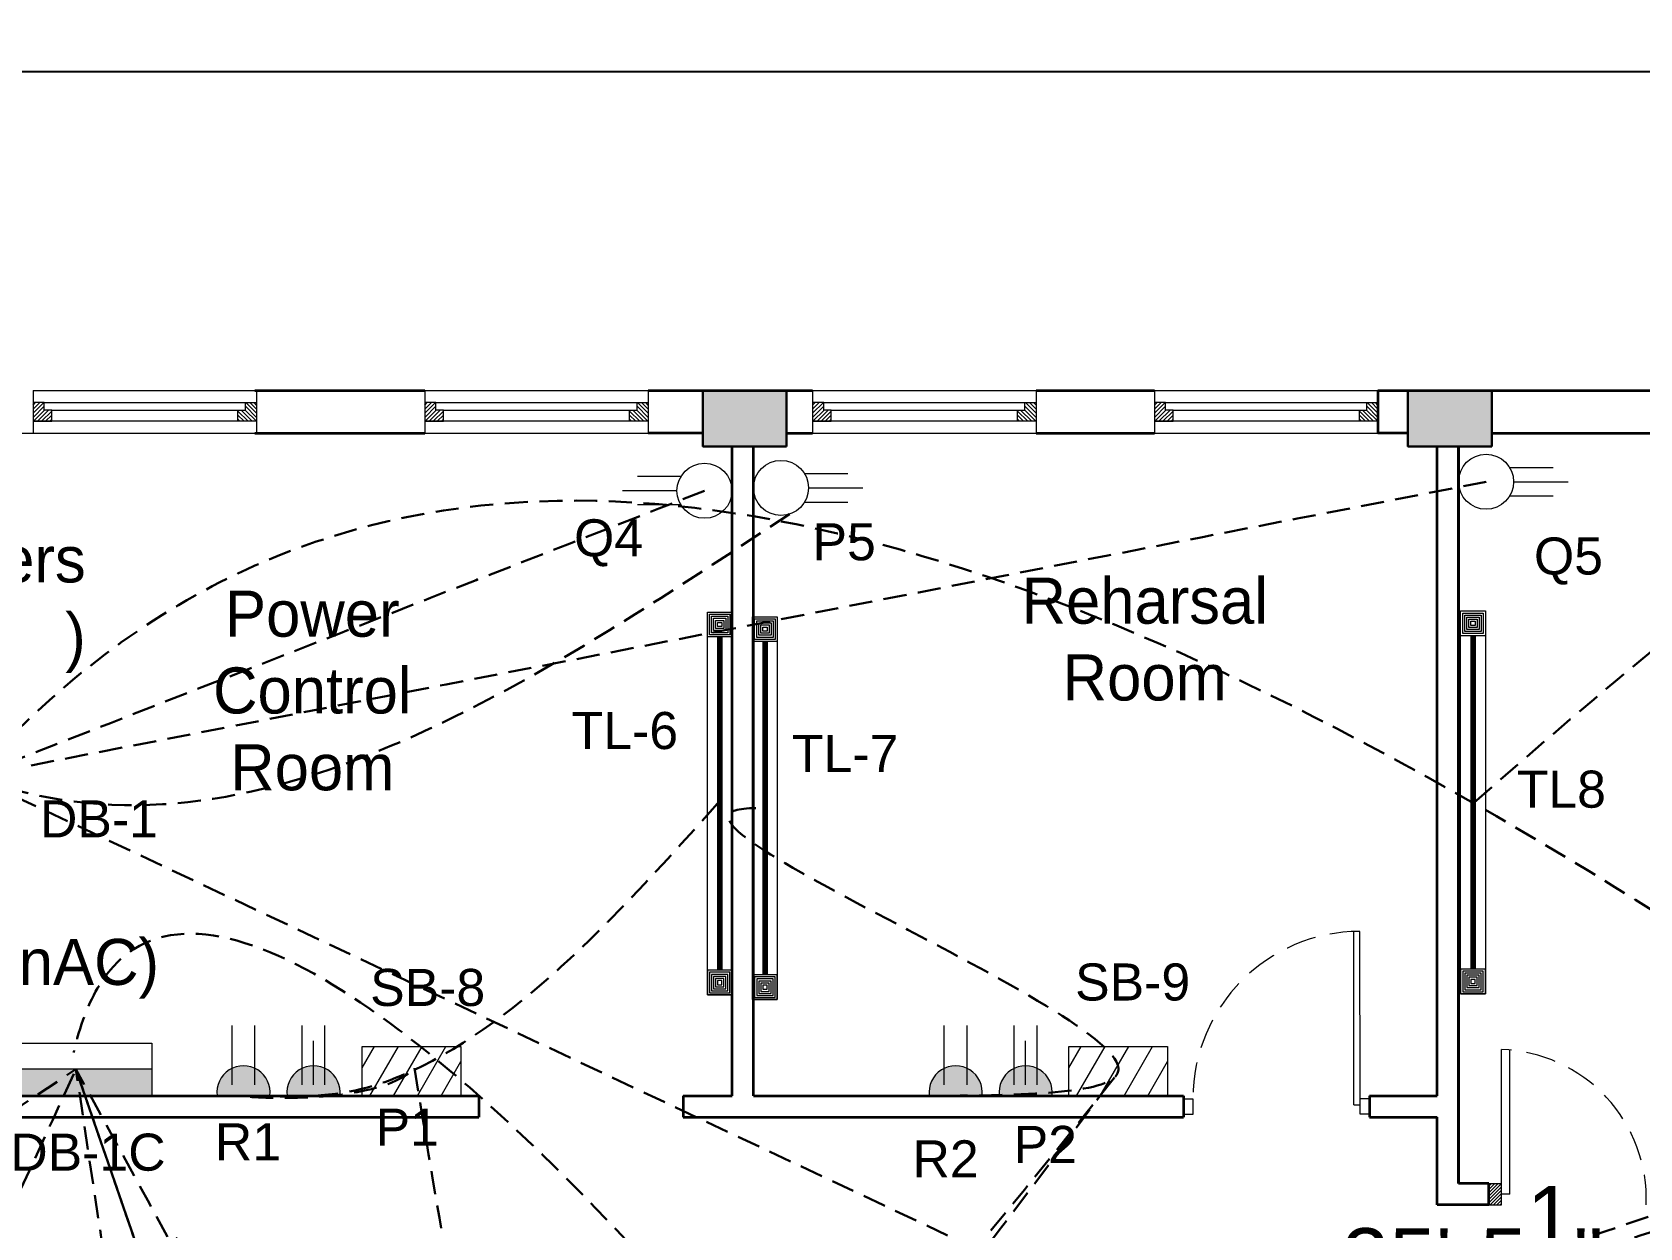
# Model space of a CAD drawing. Header units: inches. Extents: x 845 to 17085, y 908 to 10810.
# Drawn here: x 5218.9 to 5479.2, y 4104 to 4297.5 of the extents above; entities that cross this region are included whole.
import ezdxf

# ---------------------------------------------------------------- set-up
doc = ezdxf.new("R2010")
doc.units = ezdxf.units.IN
doc.header["$LTSCALE"] = 15
doc.header["$MEASUREMENT"] = 0
for name, pattern in [('ACAD_ISO04W100', [30.5, 24, -3, 0.5, -3]), ('CENTER2', [1.125, 0.75, -0.125, 0.125, -0.125]), ('CONTINUA', [0]), ('DASHED2', [0.375, 0.25, -0.125]), ('HIDDEN', [0.375, 0.25, -0.125])]:
    doc.linetypes.add(name, pattern=pattern)
for name, color, linetype, lineweight in [('.15', 4, 'Continuous', 15), ('c1', 21, 'Continuous', 30), ('E. Fixture', 6, 'Continuous', 20), ('GRID', 8, 'ACAD_ISO04W100', 5), ('HATCH', 251, 'Continuous', 5), ('humans', 7, 'Continuous', 15), ('L-TXT', 255, 'Continuous', 9), ('PDF_Layer1', 1, 'Continuous', 18), ('SLD', 140, 'Continuous', 9), ('wall 1', 1, 'Continuous', 35), ('WIND & DOOR', 160, 'Continuous', 9), ('window and door', 170, 'Continuous', 9)]:
    doc.layers.add(name, color=color, linetype=linetype, lineweight=lineweight)
for name, color, linetype in [('DB cable', 141, 'HIDDEN'), ('dimension', 7, 'Continuous'), ('MEUBLE', 55, 'Continuous'), ('SB cable', 58, 'CENTER2'), ('Text', 255, 'Continuous')]:
    doc.layers.add(name, color=color, linetype=linetype)
doc.layers.add('door and window', color=7, linetype='Continuous', lineweight=25, true_color=0x0609c1)
doc.styles.add('ROMANS', font='ROMANS')
doc.styles.get("Standard").update_dxf_attribs({"font": 'arial.ttf'})
doc.dimstyles.get("Standard").update_dxf_attribs({"dimtxt": 9.75, "dimasz": 6.25, "dimexe": 0.18, "dimexo": 0.0625, "dimgap": 0.09, "dimtad": 0, "dimdec": 1, "dimzin": 0, "dimdsep": 46, "dimlunit": 4, "dimtxsty": 'Standard', "dimblk": 'ARCHTICK', "dimcen": 0.09, "dimadec": 0, "dimazin": 0, "dimtfac": 1, "dimtdec": 1, "dimtofl": 0, "dimtmove": 0, "dimatfit": 3, "dimldrblk": 'ARCHTICK', "dimfxl": 1, "dimtolj": 1, "dimtzin": 0, "dimlwd": 25, "dimarcsym": 0})

# ---------------------------------------------------------------- blocks, each defined once
blk = doc.blocks.new('05')
at = {"layer": 'E. Fixture'}
blk.add_hatch(color=256, dxfattribs=at).paths.add_polyline_path([(27124.32238466969, -3822.558064193767), (27124.32238466969, -3814.558064193769, 1.138441978113043)])
for p, q in [((27124.32238466969, -3822.558064193769), (27124.32238466969, -3814.558064193769)), ((27122.65102251557, -3816.832463298529), (27113.66786581746, -3816.832463298529)), ((27122.65102251557, -3820.283665089007), (27113.66786581746, -3820.283665089007)), ((27122.65102251557, -3818.558064193768), (27115.97039609485, -3818.558064193768))]:
    blk.add_line(p, q, dxfattribs=at)
blk.add_arc((27123.80228765426, -3818.558064193768), 4.033670897018604, 82.59172132670682, 277.4082786732857, dxfattribs=at)
blk = doc.blocks.new('10')
at = {"layer": 'E. Fixture'}
blk.add_hatch(color=256, dxfattribs=at).paths.add_polyline_path([(27132.13129973475, -3831.376300118904), (27132.13129973475, -3823.376300118906, 1.138441978113043)])
for p, q in [((27132.13129973475, -3831.376300118906), (27132.13129973475, -3823.376300118906)), ((27130.45993758063, -3825.650699223666), (27121.47678088253, -3825.650699223666)), ((27130.45993758063, -3829.101901014144), (27121.47678088253, -3829.101901014144))]:
    blk.add_line(p, q, dxfattribs=at)
blk.add_arc((27131.61120271932, -3827.376300118905), 4.033670897018604, 82.59172132670682, 277.4082786732856, dxfattribs=at)
blk = doc.blocks.new('oo')
at = {"layer": 'E. Fixture', "lineweight": 15}
for p, q in [((755.2265564501672, 589.0984068058151), (809.1816122235127, 589.0984068058151)), ((755.2265564501672, 589.0317345255226), (809.1816122235127, 589.0317345255226)), ((755.2265564501672, 588.9650622452373), (809.1816122235127, 588.9650622452373)), ((755.2265564501672, 588.8983899649593), (809.1816122235127, 588.8983899649593)), ((755.2265564501672, 588.7650454043887), (809.1816122235127, 588.7650454043887)), ((755.2265564501672, 588.6317008438182), (809.1816122235127, 588.6317008438255)), ((755.2265564501672, 588.5650285635329), (809.1816122235127, 588.5650285635329)), ((755.2265564501672, 588.4983562832476), (809.1816122235127, 588.4983562832476)), ((755.2265564501672, 588.4316840029696), (809.1816122235127, 588.4316840029696)), ((755.2265564501672, 588.4316840029696), (809.1816122235127, 588.4316840029696))]:
    blk.add_line(p, q, dxfattribs=at)
at = {"layer": 'E. Fixture', "color": 5, "lineweight": 15}
blk.add_lwpolyline([(751.2262196331089, 590.7652138129179), (813.181949040571, 590.7652138129179), (813.181949040571, 586.7648769958596), (751.2262196331089, 586.7648769958596), (751.2262196331089, 590.7652138129179)], dxfattribs=at)
at = {"layer": 'HATCH', "lineweight": 15}
for points in [[(751.2262196331089, 590.7652138129179), (755.2265564501818, 590.7652138129179), (755.2265564501818, 586.7648769958596), (751.2262196331089, 586.7648769958596)], [(751.5595810345208, 590.431852411506), (754.8931950487408, 590.431852411506), (754.8931950487408, 587.0982383972787), (751.5595810345208, 587.0982383972787)], [(751.8929424359326, 590.0984910100724), (754.5598336473145, 590.0984910100724), (754.5598336473145, 587.4315997987051), (751.8929424359326, 587.4315997987051)], [(752.226303837359, 589.7651296086606), (754.2264722458881, 589.7651296086606), (754.2264722458881, 587.7649612001169), (752.226303837359, 587.7649612001169)], [(752.5596652387853, 589.4317682072342), (753.8931108444763, 589.4317682072342), (753.8931108444763, 588.0983226015505), (752.5596652387853, 588.0983226015505)], [(752.8930266402263, 589.0984068058078), (753.5597494430644, 589.0984068058078), (753.5597494430644, 588.4316840029696), (752.8930266402263, 588.4316840029696)], [(813.181949040571, 590.7652138129179), (809.1816122235273, 590.7652138129179), (809.1816122235273, 586.7648769958596), (813.181949040571, 586.7648769958596)], [(812.8485876391592, 590.431852411506), (809.5149736249391, 590.431852411506), (809.5149736249391, 587.0982383972787), (812.8485876391592, 587.0982383972787)], [(812.5152262377474, 590.0984910100797), (809.8483350263509, 590.0984910100797), (809.8483350263509, 587.4315997987051), (812.5152262377474, 587.4315997987051)], [(812.181864836321, 589.7651296086606), (810.1816964277773, 589.7651296086606), (810.1816964277773, 587.7649612001169), (812.181864836321, 587.7649612001169)], [(811.8485034348946, 589.4317682072342), (810.5150578292037, 589.4317682072342), (810.5150578292037, 588.0983226015505), (811.8485034348946, 588.0983226015505)], [(811.5151420334828, 589.0984068058078), (810.8484192306155, 589.0984068058078), (810.8484192306155, 588.4316840029696), (811.5151420334828, 588.4316840029696)]]:
    blk.add_lwpolyline(points, close=True, dxfattribs=at)
blk = doc.blocks.new('2')
at = {"layer": 'E. Fixture'}
blk.add_hatch(color=256, dxfattribs=at).paths.add_polyline_path([(27131.11392727495, -3604.571431913901), (27131.11392727495, -3606.152493673828), (27140.34048977496, -3606.152493673828), (27140.34048977495, -3604.5714319139)])
blk.add_line((27140.34048977495, -3604.571431913901), (27131.11392727495, -3604.571431913901), dxfattribs=at)
blk.add_lwpolyline([(27131.11392727495, -3602.990370153973), (27140.34048977495, -3602.990370153973), (27140.34048977495, -3606.152493673828), (27131.11392727495, -3606.152493673828), (27131.11392727495, -3602.990370153973)], dxfattribs=at)
blk = doc.blocks.new('_ArchTick')
at = {"layer": 'GRID', "color": 0, "const_width": 0.15}
blk.add_lwpolyline([(-0.5, -0.5), (0.5, 0.5)], dxfattribs=at)
blk = doc.blocks.new('*D182')
at = {"layer": 'Defpoints', "color": 0, "linetype": 'ByBlock', "lineweight": 30, "transparency": 16777216}
for p in [(5664.797372687485, 4099.072745807728), (5239.510787530257, 4080.663084863107), (5664.797372687485, 4080.663084862813)]:
    blk.add_point(p, dxfattribs=at)
at = {"layer": 'humans', "color": 0, "linetype": 'ByBlock', "lineweight": -2, "transparency": 16777216}
for p, q in [((5239.510787530257, 4080.725584863107), (5239.510787530257, 4099.252745807728)), ((5664.797372687485, 4080.725584862813), (5664.797372687485, 4099.252745807728))]:
    blk.add_line(p, q, dxfattribs=at)
at = {"layer": 'humans', "color": 0, "linetype": 'Continuous', "lineweight": 25, "transparency": 16777216}
for p, q in [((5239.510787530257, 4099.072745807728), (5431.765990067944, 4099.072745807728)), ((5664.797372687485, 4099.072745807728), (5472.542170149799, 4099.072745807728))]:
    blk.add_line(p, q, dxfattribs=at)
at = {"layer": 'humans', "color": 0, "linetype": 'ByBlock', "lineweight": 25, "transparency": 16777216, "xscale": 6.25, "yscale": 6.25, "zscale": 6.25, "rotation": 180}
blk.add_blockref('_ArchTick', (5239.510787530257, 4099.072745807728), dxfattribs=at)
at = {"layer": 'humans', "color": 0, "linetype": 'ByBlock', "lineweight": 25, "transparency": 16777216, "xscale": 6.25, "yscale": 6.25, "zscale": 6.25}
blk.add_blockref('_ArchTick', (5664.797372687485, 4099.072745807728), dxfattribs=at)
at = {"layer": 'humans', "color": 0, "linetype": 'ByBlock', "transparency": 16777216, "insert": (5452.154080108871, 4099.072745807728), "char_height": 9.75, "attachment_point": 5}
blk.add_mtext('\\A1;35\'-5{\\H1x;\\S1/2;}"', dxfattribs=at)
blk = doc.blocks.new('*D331')
at = {"layer": 'Defpoints', "color": 0, "linetype": 'DASHED2', "lineweight": 211, "transparency": 16777216}
for p in [(5671.719011352289, 4291.095823149), (4447.800114597589, 4239.513721575561), (5671.719011352289, 4239.513721575561), (4819.317334876429, 1356.906131641336), (4865.817334876427, 1356.906131641336), (4865.817334876427, 1021.906131641336)]:
    blk.add_point(p, dxfattribs=at)
at = {"layer": 'dimension', "color": 0, "linetype": 'DASHED2', "lineweight": -2, "transparency": 16777216}
for p, q in [((4865.754834876427, 1356.906131641336), (4819.137334876428, 1356.906131641336)), ((4865.754834876427, 1021.906131641336), (4819.137334876428, 1021.906131641336))]:
    blk.add_line(p, q, dxfattribs=at)
at = {"layer": 'dimension', "color": 0, "linetype": 'Continuous', "lineweight": 25, "transparency": 16777216}
for p, q in [((4819.317334876429, 1356.906131641336), (4819.317334876429, 1210.113457698635)), ((4819.317334876429, 1021.906131641336), (4819.317334876429, 1168.698805584037))]:
    blk.add_line(p, q, dxfattribs=at)
at = {"layer": 'L-TXT', "color": 0, "linetype": 'DASHED2', "lineweight": -2, "transparency": 16777216}
for p, q in [((4447.800114597589, 4239.576221575561), (4447.800114597589, 4291.275823149001)), ((5671.719011352289, 4239.576221575561), (5671.719011352289, 4291.275823149001))]:
    blk.add_line(p, q, dxfattribs=at)
at = {"layer": 'L-TXT', "color": 0, "linetype": 'Continuous', "lineweight": 25, "transparency": 16777216}
for p, q in [((4447.800114597589, 4291.095823149), (5048.067329004953, 4291.095823149)), ((5671.719011352289, 4291.095823149), (5071.451796944926, 4291.095823149))]:
    blk.add_line(p, q, dxfattribs=at)
at = {"layer": 'dimension', "color": 0, "linetype": 'DASHED2', "lineweight": 25, "transparency": 16777216, "xscale": 6.25, "yscale": 6.25, "zscale": 6.25}
for p, rotation in [((4819.317334876429, 1356.906131641336), 90), ((4819.317334876429, 1021.906131641336), 270)]:
    blk.add_blockref('_ArchTick', p, dxfattribs=dict(at, rotation=rotation))
at = {"layer": 'L-TXT', "color": 0, "linetype": 'DASHED2', "lineweight": 25, "transparency": 16777216, "xscale": 6.25, "yscale": 6.25, "zscale": 6.25, "rotation": 180}
blk.add_blockref('_ArchTick', (4447.800114597589, 4291.095823149), dxfattribs=at)
at = {"layer": 'L-TXT', "color": 0, "linetype": 'DASHED2', "lineweight": 25, "transparency": 16777216, "xscale": 6.25, "yscale": 6.25, "zscale": 6.25}
blk.add_blockref('_ArchTick', (5671.719011352289, 4291.095823149), dxfattribs=at)
at = {"layer": 'dimension', "color": 0, "linetype": 'DASHED2', "lineweight": 30, "transparency": 16777216, "insert": (4819.317334876428, 1189.406131641334), "char_height": 9.75, "attachment_point": 5, "rotation": 90}
blk.add_mtext('\\A1;27\'-11"', dxfattribs=at)
at = {"layer": 'L-TXT', "color": 0, "linetype": 'DASHED2', "lineweight": 211, "transparency": 16777216, "insert": (5059.759562974939, 4291.095823149), "char_height": 9.75, "attachment_point": 5}
blk.add_mtext("\\A1;102'", dxfattribs=at)

msp = doc.modelspace()

# ---------------------------------------------------------------- hatches: boundary and pattern name
at = {"layer": 'E. Fixture', "lineweight": 5}
h = msp.add_hatch(dxfattribs=at)
h.set_pattern_fill('ANSI31', color=256, scale=26.66891211378243, angle=15, style=0)
h.set_pattern_definition([(59.99999999999999, (-65559.22430504394, 11563.66221707609), (-2.886994422728766, 1.666807007111402), [])])
h.paths.add_polyline_path([(5272.327255767055, 4125.371638960776), (5288.328603035332, 4125.371638960776), (5288.328603035332, 4133.372312594911), (5272.327255767055, 4133.372312594911)])
h = msp.add_hatch(dxfattribs=at)
h.set_pattern_fill('ANSI31', color=256, scale=26.66891211378243, angle=15, style=0)
h.set_pattern_definition([(59.99999999999999, (-65444.81151123986, 11563.6622170758), (-2.886994422728766, 1.666807007111402), [])])
h.paths.add_polyline_path([(5386.740049571131, 4125.371638960488), (5402.741396839408, 4125.371638960488), (5402.741396839408, 4133.372312594623), (5386.740049571131, 4133.372312594623)])
at = {"layer": 'HATCH'}
h = msp.add_hatch(color=256, dxfattribs=at)
h.dxf.hatch_style = 1
h.paths.add_polyline_path([(5341.058011350544, 4239.513721630138), (5341.058011350544, 4230.466905406127), (5327.487787014498, 4230.466905406127), (5327.487787014498, 4239.513721630138)])
h = msp.add_hatch(color=256, dxfattribs=at)
h.dxf.hatch_style = 1
h.paths.add_polyline_path([(5455.21546868395, 4239.513721630138), (5455.21546868395, 4230.466905406108), (5441.645244347905, 4230.466905406108), (5441.645244347905, 4239.513721630138)])
at = {"layer": 'window and door', "linetype": 'ByBlock', "true_color": 0x000000}
h = msp.add_hatch(dxfattribs=at)
h.set_pattern_fill('ANSI31', color=18, scale=0.1206242163204573, angle=180)
h.set_pattern_definition([(225, (-70711.04934921736, 1758473.594195646), (0.2708090892402391, -0.2708090892402391), [])])
h.paths.add_polyline_path([(5503.647872274184, 4107.731765287376), (5503.647872274184, 4108.071472834647), (5503.647872274184, 4111.128840760792), (5505.694775689985, 4111.128840760792), (5505.694775689985, 4107.731765287376)])
h.paths.add_polyline_path([(5454.738643587394, 4107.731765287376), (5454.738643587394, 4111.128840760792), (5456.785547004045, 4111.128840760792), (5456.785547004045, 4110.789133213295), (5456.785547003385, 4107.731765287376)])

# ---------------------------------------------------------------- linework, layer by layer
at = {"layer": '.15', "lineweight": 15}
for p, q in [((5219.058556261278, 4239.513721575599), (5255.245821157437, 4239.513721575599)), ((5282.465315781492, 4239.513721575561), (5318.65258067765, 4239.513721575561)), ((5345.264173416589, 4239.513721575579), (5381.451438312729, 4239.513721575579)), ((5400.608928985068, 4239.513721575579), (5436.796193881227, 4239.513721575579)), ((5219.058556261278, 4232.577829137192), (5255.245821157437, 4232.577829137192)), ((5282.465315781492, 4232.577829137135), (5318.65258067765, 4232.577829137135)), ((5345.264173416589, 4232.577829137173), (5381.451438312729, 4232.577829137173)), ((5400.608928985068, 4232.577829137173), (5436.796193881227, 4232.577829137173))]:
    msp.add_line(p, q, dxfattribs=at)
at = {"layer": 'c1'}
for points in [[(5341.058011350544, 4230.46690535155), (5341.058011350544, 4239.513721575579), (5327.487787014498, 4239.513721575579), (5327.487787014498, 4230.46690535155)], [(5455.21546868395, 4230.46690535155), (5455.21546868395, 4239.513721575561), (5441.645244347905, 4239.513721575561), (5441.645244347905, 4230.46690535155)]]:
    msp.add_lwpolyline(points, close=True, dxfattribs=at)
at = {"layer": 'DB cable', "linetype": 'DASHED2', "lineweight": 30}
for points in [[(5650.372229608, 4033.677064592338), (5209.403291107988, 4176.980985369832), (5208.135154206099, 4175.542452351583)], [(5454.299868457143, 4224.7377781373), (5209.403291107988, 4177.022423379912)], [(5327.76049886057, 4223.283210690869), (5209.403291107988, 4177.022423379942)], [(5341.506904220426, 4219.505439159919), (5209.403291107988, 4177.022423379942), (5208.959305258349, 4177.189852398191)], [(4696.990732636628, 3940.100968406285), (5057.529391817506, 4141.112125796899), (5394.333081858512, 3994.448640701963), (5225.989336758597, 4133.873198637477), (5225.621385130563, 4132.377949104008)], [(5603.048192235827, 4188.957522473549), (5306.103779301065, 4047.068118780893), (5306.201524043136, 4047.39345561133), (5305.575394218727, 4047.66306989472)], [(5504.548370313464, 4038.134047616006), (5208.959305258349, 4177.189852398191)], [(5603.048192300907, 4147.342167896537), (5307.361855095367, 4047.043232858485)], [(4539.588003487159, 3463.744222635231), (4592.29614883672, 3629.80592049326), (4713.539363090231, 3760.409762518948), (5225.98934107485, 4129.65666641266)], [(4803.174142742341, 3318.920476671409), (5052.785505816029, 3318.920476671412), (5265.67342861237, 3319.528628983081), (5376.590643753542, 3740.682463686281), (5225.989346247858, 4129.656677665888)], [(4803.417840499139, 3465.4186031491), (5050.917785003896, 3463.274360090209), (5269.028430367961, 3463.274360090213), (5225.989336758612, 4129.656678925287)], [(4803.66142726545, 3609.739606582697), (5051.16142726545, 3609.739606582698), (5267.160654060584, 3606.09482844703), (5225.989346247858, 4129.656677665891)], [(4940.096247995919, 3989.538054285362), (5050.75737508418, 3867.404727126486), (5157.160473647944, 3989.538054285303), (5225.989346247858, 4129.656677665891)], [(5541.649666558462, 3492.68825635703), (5613.182774914849, 3798.975234205519), (5387.529603728123, 3804.957429580968), (5225.98934107485, 4129.65666641266)], [(5280.828603184474, 4129.823519753791), (5306.654896568863, 4047.256997453173), (5394.740723159457, 4129.371975768569)], [(5394.124199910858, 4128.344079735457), (5306.1037793003, 4047.068118780631), (5302.978729091989, 4045.716671106966)], [(5519.375799087288, 4115.653353254296), (5306.1037793003, 4047.068118780631)]]:
    msp.add_spline(points, degree=3, dxfattribs=at)
at = {"layer": 'DB cable', "color": 6, "linetype": 'DASHED2', "lineweight": 30}
msp.add_spline([(4514.446749591894, 3664.236563132788), (5660.973942841961, 3625.078435706844), (5306.654899619447, 4047.256997048538), (4795.796339263346, 4047.25699704366), (5209.403291107988, 4177.919272156167)], degree=3, dxfattribs=at)
at = {"layer": 'door and window', "color": 18, "lineweight": 0, "true_color": 0x000000}
for p, q in [((5432.905834416468, 4123.911327327079), (5432.862813933665, 4151.955437872743)), ((5433.900594375506, 4124.915542662166), (5433.859083898396, 4151.975313506111)), ((5432.905834416468, 4123.911327327079), (5433.900594375506, 4123.911327327079))]:
    msp.add_line(p, q, dxfattribs=at)
msp.add_lwpolyline([(5433.900594375506, 4124.915542662166), (5435.414859105384, 4124.915542662166), (5435.414859105384, 4122.411142227193), (5433.900594375506, 4122.411142227193)], close=True, dxfattribs=at)
at = {"layer": 'E. Fixture', "lineweight": 5}
for p, q in [((5458.164078153342, 4227.038773061311), (5465.14262897765, 4227.038773061311)), ((5323.896289164371, 4225.58420561488), (5316.917738340063, 4225.58420561488)), ((5344.006620799983, 4226.049411364756), (5350.985171624291, 4226.049411364756)), ((5458.756851480553, 4224.737778129318), (5467.568490300233, 4224.73777813038)), ((5323.303515837159, 4223.283210682887), (5314.49187701748, 4223.28321068395)), ((5344.599394127195, 4223.748416432762), (5353.411032946874, 4223.748416433825)), ((5458.164078153342, 4222.436783199453), (5465.14262897765, 4222.436783199453)), ((5323.896289164371, 4220.982215753023), (5316.917738340063, 4220.982215753023)), ((5344.006620799983, 4221.447421502898), (5350.985171624291, 4221.447421502898))]:
    msp.add_line(p, q, dxfattribs=at)
for points in [[(5272.32725573638, 4133.372312594911), (5288.328603004642, 4133.372312594911), (5288.328603004642, 4125.371638960776), (5272.32725573638, 4125.371638960776)], [(5386.740049540455, 4133.372312594623), (5402.741396808718, 4133.372312594623), (5402.741396808718, 4125.371638960488), (5386.740049540455, 4125.371638960488)]]:
    msp.add_lwpolyline(points, close=True, dxfattribs=at)
for centre in [(5327.76049886057, 4223.283210690869), (5340.142411103784, 4223.748416440744), (5454.299868457143, 4224.7377781373)]:
    msp.add_circle(centre, 4.45698302341043, dxfattribs=at)
at = {"layer": 'HATCH', "lineweight": 0}
for p, q in [((5219.058556261278, 4237.140104282807), (5219.472030038924, 4237.553578060321)), ((5219.058556261278, 4236.478151281959), (5220.133983039755, 4237.553578060321)), ((5219.058556261278, 4235.816198281127), (5220.79593604049, 4237.553578060321)), ((5255.245821157437, 4235.816198281127), (5253.50844137813, 4237.553578060321)), ((5255.245821157437, 4236.478151281959), (5254.17039437896, 4237.553578060321)), ((5255.245821157437, 4237.140104282807), (5254.83234737979, 4237.553578060321)), ((5282.465315781492, 4237.140104282752), (5282.878789559138, 4237.553578060284)), ((5282.465315781492, 4236.478151281902), (5283.540742559968, 4237.553578060284)), ((5282.465315781492, 4235.816198281072), (5284.202695560705, 4237.553578060284)), ((5318.65258067765, 4235.816198281072), (5316.915200898343, 4237.553578060284)), ((5318.65258067765, 4236.478151281902), (5317.577153899173, 4237.553578060284)), ((5318.65258067765, 4237.140104282752), (5318.239106900005, 4237.553578060284)), ((5345.264173416589, 4237.14010428277), (5345.677647194236, 4237.553578060303)), ((5345.264173416589, 4236.478151281939), (5346.339600195066, 4237.553578060303)), ((5345.264173416589, 4235.816198281109), (5347.001553195784, 4237.553578060303)), ((5381.451438312729, 4235.816198281109), (5379.714058533422, 4237.553578060303)), ((5381.451438312729, 4236.478151281939), (5380.376011534271, 4237.553578060303)), ((5381.451438312729, 4237.14010428277), (5381.037964535102, 4237.553578060303)), ((5400.608928985068, 4237.14010428277), (5401.022402762715, 4237.553578060303)), ((5400.608928985068, 4236.478151281939), (5401.684355763545, 4237.553578060303)), ((5400.608928985068, 4235.816198281109), (5402.34630876428, 4237.553578060303)), ((5436.796193881227, 4235.816198281109), (5435.05881410192, 4237.553578060303)), ((5436.796193881227, 4236.478151281939), (5435.72076710275, 4237.553578060303)), ((5436.796193881227, 4237.14010428277), (5436.38272010358, 4237.553578060303)), ((5219.058556261278, 4235.154245280297), (5220.867919506132, 4236.963608525152)), ((5219.104236634186, 4234.537972652355), (5220.913599879042, 4236.347335897211)), ((5219.766189635017, 4234.537972652355), (5221.575552879872, 4236.347335897211)), ((5220.428142635848, 4234.537972652355), (5222.074161669262, 4236.183991685865)), ((5221.090095636698, 4234.537972652355), (5222.074161669262, 4235.522038685034)), ((5221.752048637528, 4234.537972652355), (5222.074161669262, 4234.860085684204)), ((5253.876234782866, 4234.537972652355), (5252.230215749357, 4236.183991685865)), ((5253.214281782036, 4234.537972652355), (5252.230215749357, 4235.522038685034)), ((5252.552328781186, 4234.537972652355), (5252.230215749357, 4234.860085684204)), ((5254.538187783696, 4234.537972652355), (5252.728824538861, 4236.347335897211)), ((5255.200140784528, 4234.537972652355), (5253.390777539692, 4236.347335897211)), ((5255.245821157437, 4235.154245280297), (5253.436457912581, 4236.963608525152)), ((5282.465315781492, 4235.154245280241), (5284.274679026347, 4236.963608525096)), ((5282.510996154401, 4234.5379726523), (5284.320359399237, 4236.347335897154)), ((5283.172949155231, 4234.5379726523), (5284.982312400086, 4236.347335897154)), ((5283.834902156062, 4234.5379726523), (5285.480921189458, 4236.183991685809)), ((5284.496855156912, 4234.5379726523), (5285.480921189458, 4235.522038684978)), ((5285.158808157742, 4234.5379726523), (5285.480921189458, 4234.860085684147)), ((5317.28299430308, 4234.5379726523), (5315.636975269571, 4236.183991685809)), ((5316.62104130225, 4234.5379726523), (5315.636975269571, 4235.522038684978)), ((5315.9590883014, 4234.5379726523), (5315.636975269571, 4234.860085684147)), ((5317.944947303911, 4234.5379726523), (5316.135584059056, 4236.347335897154)), ((5318.606900304741, 4234.5379726523), (5316.797537059906, 4236.347335897154)), ((5318.65258067765, 4235.154245280241), (5316.843217432795, 4236.963608525096)), ((5345.264173416589, 4235.154245280279), (5347.073536661445, 4236.963608525114)), ((5345.309853789498, 4234.537972652337), (5347.119217034335, 4236.347335897173)), ((5345.971806790329, 4234.537972652337), (5347.781170035165, 4236.347335897173)), ((5346.63375979116, 4234.537972652337), (5348.279778824555, 4236.183991685846)), ((5347.295712791991, 4234.537972652337), (5348.279778824555, 4235.522038685016)), ((5347.957665792839, 4234.537972652337), (5348.279778824555, 4234.860085684166)), ((5380.081851938178, 4234.537972652337), (5378.435832904669, 4236.183991685846)), ((5379.419898937329, 4234.537972652337), (5378.435832904669, 4235.522038685016)), ((5378.757945936498, 4234.537972652337), (5378.435832904669, 4234.860085684166)), ((5380.743804939009, 4234.537972652337), (5378.934441694154, 4236.347335897173)), ((5381.40575793984, 4234.537972652337), (5379.596394694985, 4236.347335897173)), ((5381.451438312729, 4235.154245280279), (5379.642075067894, 4236.963608525114)), ((5400.608928985068, 4235.154245280279), (5402.418292229922, 4236.963608525114)), ((5400.654609357976, 4234.537972652337), (5402.463972602832, 4236.347335897173)), ((5401.316562358807, 4234.537972652337), (5403.125925603662, 4236.347335897173)), ((5401.978515359638, 4234.537972652337), (5403.624534393053, 4236.183991685846)), ((5402.640468360488, 4234.537972652337), (5403.624534393053, 4235.522038685016)), ((5403.302421361318, 4234.537972652337), (5403.624534393053, 4234.860085684166)), ((5435.426607506657, 4234.537972652337), (5433.780588473148, 4236.183991685846)), ((5434.764654505826, 4234.537972652337), (5433.780588473148, 4235.522038685016)), ((5434.102701504977, 4234.537972652337), (5433.780588473148, 4234.860085684166)), ((5436.088560507487, 4234.537972652337), (5434.279197262651, 4236.347335897173)), ((5436.750513508318, 4234.537972652337), (5434.941150263482, 4236.347335897173)), ((5436.796193881227, 4235.154245280279), (5434.986830636372, 4236.963608525114))]:
    msp.add_line(p, q, dxfattribs=at)
at = {"layer": 'humans', "linetype": 'ByBlock'}
msp.add_line((4874.969168192309, 4232.577829137192), (5231.197424357413, 4232.577829137192), dxfattribs=at)
at = {"layer": 'MEUBLE', "linetype": 'Continuous', "lineweight": 0}
msp.add_line((5455.21546868395, 4232.577829137135), (5470.650562732262, 4232.577829137135), dxfattribs=at)
at = {"layer": 'PDF_Layer1', "lineweight": 18}
for p, q in [((5219.058556261278, 4239.513721575599), (5219.058556261278, 4232.577829137192)), ((5255.245821157437, 4239.513721575599), (5255.245821157437, 4232.577829137192)), ((5282.465315781492, 4239.513721575561), (5282.465315781492, 4232.577829137135)), ((5318.65258067765, 4239.513721575561), (5318.65258067765, 4232.577829137135)), ((5345.264173416589, 4239.513721575579), (5345.264173416589, 4232.577829137173)), ((5381.451438312729, 4239.513721575579), (5381.451438312729, 4232.577829137173)), ((5400.608928985068, 4239.513721575579), (5400.608928985068, 4232.577829137173))]:
    msp.add_line(p, q, dxfattribs=at)
at = {"layer": 'SB cable', "color": 2, "linetype": 'DASHED2', "lineweight": 30}
for points in [[(5452.376166194493, 4172.853758980444), (5557.679845960841, 4220.576818685939), (5550.167448139357, 4112.982647922534), (5536.99459296096, 4111.754525667056), (5520.200765308293, 4115.200048352708), (5519.375799087288, 4115.653353254296)], [(5329.883952074032, 4172.665131084888), (5280.32792935566, 4129.371975768723), (5264.460388358677, 4125.371638960773), (5253.128329125022, 4125.371636257438), (5280.32792935566, 4129.371975768723), (5280.828603184474, 4129.823519753791)], [(5366.578866792204, 4125.37163625722), (5394.740723159457, 4129.371975768569), (5335.543698694692, 4171.918583933642), (5337.210505701802, 4171.918583933642)]]:
    msp.add_spline(points, degree=3, dxfattribs=at)
at = {"layer": 'wall 1', "ltscale": 1.5}
for p, q in [((5254.938937498305, 4239.513721575561), (5282.465315781492, 4239.513721575561)), ((5318.65258067765, 4239.513721575561), (5345.264173416571, 4239.513721575561)), ((5381.451438312711, 4239.513721575561), (5400.608928985068, 4239.513721575561)), ((5436.79619388119, 4239.513721575561), (5510.352074832332, 4239.513721575561)), ((5436.796193881227, 4239.513721575579), (5436.796193881227, 4232.577829137173)), ((5254.938937498305, 4232.577829137135), (5282.465315781492, 4232.577829137135)), ((5327.487787014498, 4232.577829137154), (5318.65258067765, 4232.577829137154)), ((5341.058011350544, 4232.577829137135), (5345.264173416571, 4232.577829137135)), ((5381.451438312711, 4232.577829137135), (5400.608928985068, 4232.577829137135)), ((5441.645244347905, 4232.577829137135), (5436.79619388119, 4232.577829137135)), ((5455.21546868395, 4232.577829137135), (5510.352074832332, 4232.577829137135)), ((5332.21748188398, 4125.371638961699), (5332.21748188398, 4230.46690535155)), ((5335.685428080374, 4125.371638960776), (5335.685428080374, 4230.46690535155)), ((5446.374939217387, 4125.360182870775), (5446.374939217292, 4230.46690535155)), ((5449.842885433733, 4111.199711506591), (5449.842885433733, 4230.46690535155)), ((5449.842885433733, 4230.46690535155), (5449.842885433713, 4111.199711506591)), ((5205.186771395799, 4125.371638960776), (5291.224630917312, 4125.371638960776)), ((5291.224630917312, 4125.371638960776), (5291.224630917312, 4121.903692744449)), ((5324.312272200561, 4125.383095050588), (5324.312272200561, 4121.903692744449)), ((5324.312272200561, 4125.371638960776), (5332.21748188398, 4125.371638960776)), ((5335.685428080374, 4125.371638960776), (5405.332290175246, 4125.371638960436)), ((5405.332290175246, 4125.376248828971), (5405.332290175246, 4121.903692744147)), ((5435.414859105384, 4125.371638960267), (5435.414859105384, 4121.892236654127)), ((5435.414859105384, 4125.360182870757), (5446.374939217329, 4125.360182870757)), ((5201.71882517966, 4121.903692744449), (5291.224630917312, 4121.903692744449)), ((5324.312272200561, 4121.903692744449), (5405.332290175246, 4121.903692744147)), ((5435.414859105384, 4121.892236654127), (5446.374939217329, 4121.892236654127)), ((5446.374939217368, 4107.731765287379), (5446.374939217387, 4121.892236654146)), ((5454.738643587394, 4111.199711506591), (5449.842885433713, 4111.199711506591)), ((5454.738643587394, 4107.731765287379), (5454.738643587394, 4111.199711506591)), ((5454.738643587394, 4107.731765287397), (5446.374939217368, 4107.731765287379))]:
    msp.add_line(p, q, dxfattribs=at)
at = {"layer": 'WIND & DOOR', "linetype": 'CONTINUA', "lineweight": 5, "ltscale": 0.4}
for p, q in [((5220.867919506132, 4237.553578060321), (5219.058556261278, 4237.553578060321)), ((5219.058556261278, 4237.553578060321), (5219.058556261278, 4234.537972652355)), ((5220.867919506132, 4236.347335897211), (5220.867919506132, 4237.553578060321)), ((5220.867919506132, 4237.553578060321), (5253.436457912581, 4237.553578060321)), ((5253.436457912581, 4237.553578060321), (5255.245821157437, 4237.553578060321)), ((5253.436457912581, 4236.347335897211), (5253.436457912581, 4237.553578060321)), ((5255.245821157437, 4237.553578060321), (5255.245821157437, 4234.537972652355)), ((5284.274679026347, 4237.553578060284), (5282.465315781492, 4237.553578060284)), ((5282.465315781492, 4237.553578060284), (5282.465315781492, 4234.5379726523)), ((5284.274679026347, 4236.347335897154), (5284.274679026347, 4237.553578060284)), ((5284.274679026347, 4237.553578060284), (5316.843217432795, 4237.553578060284)), ((5316.843217432795, 4237.553578060284), (5318.65258067765, 4237.553578060284)), ((5316.843217432795, 4236.347335897154), (5316.843217432795, 4237.553578060284)), ((5318.65258067765, 4237.553578060284), (5318.65258067765, 4234.5379726523)), ((5347.073536661445, 4237.553578060303), (5345.264173416589, 4237.553578060303)), ((5345.264173416589, 4237.553578060303), (5345.264173416589, 4234.537972652337)), ((5347.073536661445, 4236.347335897173), (5347.073536661445, 4237.553578060303)), ((5347.073536661445, 4237.553578060303), (5379.642075067894, 4237.553578060303)), ((5379.642075067894, 4237.553578060303), (5381.451438312729, 4237.553578060303)), ((5379.642075067894, 4236.347335897173), (5379.642075067894, 4237.553578060303)), ((5381.451438312729, 4237.553578060303), (5381.451438312729, 4234.537972652337)), ((5402.418292229922, 4237.553578060303), (5400.608928985068, 4237.553578060303)), ((5400.608928985068, 4237.553578060303), (5400.608928985068, 4234.537972652337)), ((5402.418292229922, 4236.347335897173), (5402.418292229922, 4237.553578060303)), ((5402.418292229922, 4237.553578060303), (5434.986830636372, 4237.553578060303)), ((5434.986830636372, 4237.553578060303), (5436.796193881227, 4237.553578060303)), ((5434.986830636372, 4236.347335897173), (5434.986830636372, 4237.553578060303)), ((5436.796193881227, 4237.553578060303), (5436.796193881227, 4234.537972652337)), ((5222.074161669262, 4236.347335897211), (5220.867919506132, 4236.347335897211)), ((5222.074161669262, 4234.537972652355), (5222.074161669262, 4236.347335897211)), ((5222.074161669262, 4236.347335897211), (5252.230215749357, 4236.347335897211)), ((5252.230215749357, 4234.537972652355), (5252.230215749357, 4236.347335897211)), ((5252.230215749357, 4236.347335897211), (5253.436457912581, 4236.347335897211)), ((5285.480921189458, 4236.347335897154), (5284.274679026347, 4236.347335897154)), ((5285.480921189458, 4234.5379726523), (5285.480921189458, 4236.347335897154)), ((5285.480921189458, 4236.347335897154), (5315.636975269571, 4236.347335897154)), ((5315.636975269571, 4234.5379726523), (5315.636975269571, 4236.347335897154)), ((5315.636975269571, 4236.347335897154), (5316.843217432795, 4236.347335897154)), ((5348.279778824555, 4236.347335897173), (5347.073536661445, 4236.347335897173)), ((5348.279778824555, 4234.537972652337), (5348.279778824555, 4236.347335897173)), ((5348.279778824555, 4236.347335897173), (5378.435832904669, 4236.347335897173)), ((5378.435832904669, 4234.537972652337), (5378.435832904669, 4236.347335897173)), ((5378.435832904669, 4236.347335897173), (5379.642075067894, 4236.347335897173)), ((5403.624534393053, 4236.347335897173), (5402.418292229922, 4236.347335897173)), ((5403.624534393053, 4234.537972652337), (5403.624534393053, 4236.347335897173)), ((5403.624534393053, 4236.347335897173), (5433.780588473148, 4236.347335897173)), ((5433.780588473148, 4234.537972652337), (5433.780588473148, 4236.347335897173)), ((5433.780588473148, 4236.347335897173), (5434.986830636372, 4236.347335897173)), ((5252.230215749357, 4234.537972652355), (5219.058556261278, 4234.537972652355)), ((5219.058556261278, 4234.537972652355), (5222.074161669262, 4234.537972652355)), ((5255.245821157437, 4234.537972652355), (5252.230215749357, 4234.537972652355)), ((5315.636975269571, 4234.5379726523), (5282.465315781492, 4234.5379726523)), ((5282.465315781492, 4234.5379726523), (5285.480921189458, 4234.5379726523)), ((5318.65258067765, 4234.5379726523), (5315.636975269571, 4234.5379726523)), ((5378.435832904669, 4234.537972652337), (5345.264173416589, 4234.537972652337)), ((5345.264173416589, 4234.537972652337), (5348.279778824555, 4234.537972652337)), ((5381.451438312729, 4234.537972652337), (5378.435832904669, 4234.537972652337)), ((5433.780588473148, 4234.537972652337), (5400.608928985068, 4234.537972652337)), ((5400.608928985068, 4234.537972652337), (5403.624534393053, 4234.537972652337)), ((5436.796193881227, 4234.537972652337), (5433.780588473148, 4234.537972652337))]:
    msp.add_line(p, q, dxfattribs=at)
at = {"layer": 'WIND & DOOR', "linetype": 'DASHED2', "lineweight": 9, "ltscale": 1.3}
for centre, radius, start, end in [((5433.900594375506, 4124.915542662166), 27.05980268297127, 90.08789332662575, 180.0878933266257), ((5456.02194683275, 4108.660912433269), 24.2125971691246, 357.8007611370653, 88.19274559931537)]:
    msp.add_arc(centre, radius, start, end, dxfattribs=at)
at = {"layer": 'window and door', "color": 18, "linetype": 'ByBlock', "true_color": 0x000000}
for p, q in [((5456.785547004045, 4110.789133213297), (5456.785547004045, 4132.861465659381)), ((5458.135719061676, 4109.430303023973), (5458.135719061676, 4132.781066426057)), ((5458.135719061676, 4109.430303023973), (5456.785547004045, 4109.430303023973))]:
    msp.add_line(p, q, dxfattribs=at)
for points in [[(5405.330404179327, 4124.871715157792), (5406.833196422681, 4124.871715157792), (5406.833196422681, 4122.367297123625), (5405.330404179327, 4122.367297123625)], [(5456.785547003385, 4107.731765287379), (5456.785547003385, 4111.128840760794), (5454.738643587394, 4111.128840760794), (5454.738643587394, 4107.731765287379)]]:
    msp.add_lwpolyline(points, close=True, dxfattribs=at)

# ---------------------------------------------------------------- block references
at = {"lineweight": 5, "rotation": 270}
for p in [(4741.452268071062, 4954.869215421729), (4863.411103949255, 4955.057843317283), (4748.778821698833, 4954.122668270482)]:
    msp.add_blockref('oo', p, dxfattribs=at)
at = {"layer": 'E. Fixture', "lineweight": 5, "xscale": 1.066756484552752, "yscale": 1.066756484549842, "zscale": 1.066756484551622, "rotation": 270}
for name, p in [('10', (9336.006816089252, 33068.74863998618)), ('05', (9337.931964967476, 33060.41843190654)), ('10', (9451.298149701175, 33068.74863998596)), ('05', (9453.2232985794, 33060.41843190633))]:
    msp.add_blockref(name, p, dxfattribs=at)
at = {"layer": 'E. Fixture', "lineweight": 5, "xscale": 2.666891211381881, "yscale": 2.666891211374605, "zscale": 2.666891211379055}
msp.add_blockref('2', (-67142.04307011276, 13742.65655146844), dxfattribs=at)

# ---------------------------------------------------------------- texts
at = {"layer": 'SLD', "linetype": 'DASHED2', "lineweight": 30}
for s, p in [('Q4', (5306.635248473253, 4212.660515843516)), ('P5', (5345.242186633089, 4212.029391441578)), ('Q5', (5462.046502716305, 4209.723146444678)), ('TL-6', (5306.252321060169, 4181.482507743323)), ('TL-7', (5341.915300176716, 4177.748155837664)), ('TL8', (5459.25913071077, 4171.994668490453)), ('DB-1', (5220.1745547152, 4167.186287043605)), ('SB-9', (5387.757152691925, 4140.791330595999)), ('SB-8', (5273.625657678703, 4139.905905854717)), ('P1', (5274.511893264808, 4117.293454909475)), ('R1', (5248.485204767455, 4114.930574497394)), ('P2', (5377.812904155861, 4114.503746259532)), ('DB-1C', (5215.364745031727, 4113.251906960159)), ('R2', (5361.434165926495, 4112.167082377284))]:
    msp.add_text(s, height=6, dxfattribs=at).set_placement(p)
at = {"layer": 'Text', "ltscale": 0.115, "char_height": 7.454890736591091, "attachment_point": 9, "style": 'ROMANS'}
for s, insert in [('{\\fCentury Gothic|b0|i0|c0|p34;DB(Others\\P)}', (5227.579168141005, 4193.777861917385)), ('\\pxqc;{\\fCentury Gothic|b0|i0|c0|p34;Reharsal Room}', (5399.03525258429, 4189.237072253793)), ('\\pxqc;{\\fCentury Gothic|b0|i0|c0|p34;Power Control Room}', (5264.261688699728, 4174.704523351259)), ('{\\fCentury Gothic|b0|i0|c0|p34;DB(CenAC)}', (5239.448544806335, 4141.06409034662))]:
    msp.add_mtext_dynamic_manual_height_columns(s, width=0.002746017955568756, gutter_width=0.01392937498869296, heights=[0], dxfattribs=dict(at, insert=insert))

# ---------------------------------------------------------------- dimensions: what is measured, and where the dimension line sits
at = {"layer": 'dimension', "linetype": 'DASHED2', "lineweight": 30}
dim = msp.add_aligned_dim(p1=(4865.817334876425, 1021.906131641335), p2=(4865.817334876425, 1356.906131641335), distance=46.49999999999545, dimstyle='Standard', dxfattribs=at)
dim.commit()
dim.dimension.update_dxf_attribs({"geometry": '*D331', "text_midpoint": (4819.317334876428, 1189.406131641334)})
at = {"layer": 'humans', "linetype": 'ByBlock'}
dim = msp.add_aligned_dim(p1=(5239.510787530257, 4080.663084863107), p2=(5664.797372687485, 4080.663084862813), distance=18.40966094491523, dimstyle='Standard', dxfattribs=at)
dim.commit()
dim.dimension.update_dxf_attribs({"geometry": '*D182', "text_midpoint": (5452.154080108871, 4099.072745807728)})
at = {"layer": 'L-TXT', "linetype": 'DASHED2', "lineweight": 211}
dim = msp.add_aligned_dim(p1=(4447.800114597589, 4239.513721575561), p2=(5671.719011352289, 4239.513721575561), distance=51.582101573439104, dimstyle='Standard', dxfattribs=at)
dim.commit()
dim.dimension.update_dxf_attribs({"geometry": '*D331', "text_midpoint": (5059.759562974939, 4291.095823149)})

doc.saveas('drawing.dxf')
